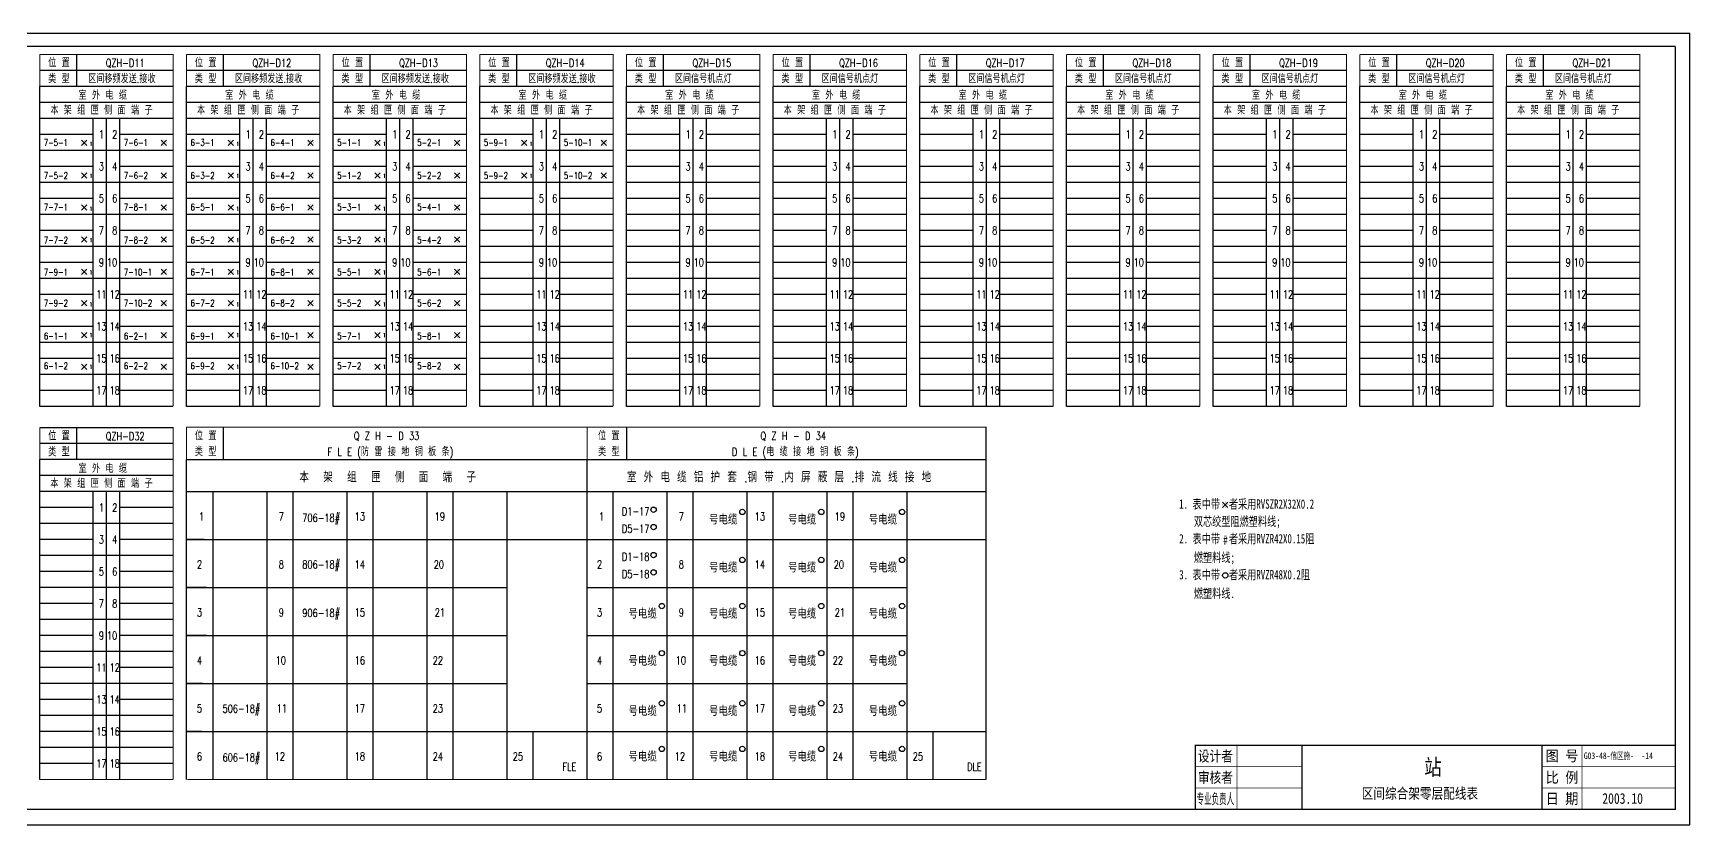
# Model space of a CAD drawing. Extents: x -40 to 1169, y -17 to 280.
# Drawn here: x 548 to 1169, y -17 to 280 of the extents above; entities that cross this region are included whole.
import ezdxf
from ezdxf.enums import TextEntityAlignment as Align

# ---------------------------------------------------------------- set-up
doc = ezdxf.new("R2010")
doc.units = 0
doc.linetypes.add('0', pattern=[0])
doc.layers.get('0').update_dxf_attribs({"linetype": 'CONTINUOUS'})
doc.layers.add('1', color=1, linetype='0')
doc.layers.add('DEFINE', color=7, linetype='CONTINUOUS')
doc.styles.add('CHINESE', font='SimSun.ttf', dxfattribs={"width": 0.9})
doc.styles.get("Standard").update_dxf_attribs({"font": 'txt.shx', "bigfont": 'hztxt.shx'})

# ---------------------------------------------------------------- blocks, each defined once
blk = doc.blocks.new('F')
for p, q in [((1, 1), (-1, -1)), ((-1, 1), (1, -1))]:
    blk.add_line(p, q)
at = {"const_width": 0.1}
for points in [[(-1.05, 0, 1), (-0.95, 0, 1)], [(-0.05, 1, 1), (0.05, 1, 1)], [(0.95, 0, 1), (1.05, 0, 1)], [(-0.05, -1, 1), (0.05, -1, 1)]]:
    blk.add_lwpolyline(points, format="xyb", close=True, dxfattribs=at)

msp = doc.modelspace()

# ---------------------------------------------------------------- linework, layer by layer
for p, q in [((-39.85, 280), (1168.75, 280)), ((1168.75, -17), (1168.75, 280)), ((563.9, 260), (563.9, 272)), ((618.9, 260), (618.9, 272)), ((673.9, 260), (673.9, 272)), ((728.9, 260), (728.9, 272)), ((783.9, 260), (783.9, 272)), ((838.9, 260), (838.9, 272)), ((893.9, 260), (893.9, 272)), ((948.9, 260), (948.9, 272)), ((1003.9, 260), (1003.9, 272)), ((1058.9, 260), (1058.9, 272)), ((1113.9, 260), (1113.9, 272)), ((570, 140), (570, 248)), ((575, 140), (575, 248)), ((580, 140), (580, 248)), ((625, 140), (625, 248)), ((630, 140), (630, 248)), ((635, 140), (635, 248)), ((680, 140), (680, 248)), ((685, 140), (685, 248)), ((690, 140), (690, 248)), ((735, 140), (735, 248)), ((740, 140), (740, 248)), ((745, 140), (745, 248)), ((790, 140), (790, 248)), ((795, 140), (795, 248)), ((800, 140), (800, 248)), ((845, 140), (845, 248)), ((850, 140), (850, 248)), ((855, 140), (855, 248)), ((900, 140), (900, 248)), ((905, 140), (905, 248)), ((910, 140), (910, 248)), ((955, 140), (955, 248)), ((960, 140), (960, 248)), ((965, 140), (965, 248)), ((1010, 140), (1010, 248)), ((1015, 140), (1015, 248)), ((1020, 140), (1020, 248)), ((1065, 140), (1065, 248)), ((1070, 140), (1070, 248)), ((1075, 140), (1075, 248)), ((1120, 140), (1120, 248)), ((1125, 140), (1125, 248)), ((1130, 140), (1130, 248)), ((570, 242), (550, 242)), ((600, 242), (580, 242)), ((625, 242), (605, 242)), ((655, 242), (635, 242)), ((680, 242), (660, 242)), ((710, 242), (690, 242)), ((735, 242), (715, 242)), ((765, 242), (745, 242)), ((790, 242), (770, 242)), ((820, 242), (800, 242)), ((845, 242), (825, 242)), ((875, 242), (855, 242)), ((900, 242), (880, 242)), ((930, 242), (910, 242)), ((955, 242), (935, 242)), ((985, 242), (965, 242)), ((1010, 242), (990, 242)), ((1040, 242), (1020, 242)), ((1065, 242), (1045, 242)), ((1095, 242), (1075, 242)), ((1120, 242), (1100, 242)), ((1150, 242), (1130, 242)), ((570, 230), (550, 230)), ((600, 230), (580, 230)), ((625, 230), (605, 230)), ((655, 230), (635, 230)), ((680, 230), (660, 230)), ((710, 230), (690, 230)), ((735, 230), (715, 230)), ((765, 230), (745, 230)), ((790, 230), (770, 230)), ((820, 230), (800, 230)), ((845, 230), (825, 230)), ((875, 230), (855, 230)), ((900, 230), (880, 230)), ((930, 230), (910, 230)), ((955, 230), (935, 230)), ((985, 230), (965, 230)), ((1010, 230), (990, 230)), ((1040, 230), (1020, 230)), ((1065, 230), (1045, 230)), ((1095, 230), (1075, 230)), ((1120, 230), (1100, 230)), ((1150, 230), (1130, 230)), ((570, 218), (550, 218)), ((600, 218), (580, 218)), ((625, 218), (605, 218)), ((655, 218), (635, 218)), ((680, 218), (660, 218)), ((710, 218), (690, 218)), ((735, 218), (715, 218)), ((765, 218), (745, 218)), ((790, 218), (770, 218)), ((820, 218), (800, 218)), ((845, 218), (825, 218)), ((875, 218), (855, 218)), ((900, 218), (880, 218)), ((930, 218), (910, 218)), ((955, 218), (935, 218)), ((985, 218), (965, 218)), ((1010, 218), (990, 218)), ((1040, 218), (1020, 218)), ((1065, 218), (1045, 218)), ((1095, 218), (1075, 218)), ((1120, 218), (1100, 218)), ((1150, 218), (1130, 218)), ((570, 206), (550, 206)), ((600, 206), (580, 206)), ((625, 206), (605, 206)), ((655, 206), (635, 206)), ((680, 206), (660, 206)), ((710, 206), (690, 206)), ((735, 206), (715, 206)), ((765, 206), (745, 206)), ((790, 206), (770, 206)), ((820, 206), (800, 206)), ((845, 206), (825, 206)), ((875, 206), (855, 206)), ((900, 206), (880, 206)), ((930, 206), (910, 206)), ((955, 206), (935, 206)), ((985, 206), (965, 206)), ((1010, 206), (990, 206)), ((1040, 206), (1020, 206)), ((1065, 206), (1045, 206)), ((1095, 206), (1075, 206)), ((1120, 206), (1100, 206)), ((1150, 206), (1130, 206)), ((570, 194), (550, 194)), ((600, 194), (580, 194)), ((625, 194), (605, 194)), ((655, 194), (635, 194)), ((680, 194), (660, 194)), ((710, 194), (690, 194)), ((735, 194), (715, 194)), ((765, 194), (745, 194)), ((790, 194), (770, 194)), ((820, 194), (800, 194)), ((845, 194), (825, 194)), ((875, 194), (855, 194)), ((900, 194), (880, 194)), ((930, 194), (910, 194)), ((955, 194), (935, 194)), ((985, 194), (965, 194)), ((1010, 194), (990, 194)), ((1040, 194), (1020, 194)), ((1065, 194), (1045, 194)), ((1095, 194), (1075, 194)), ((1120, 194), (1100, 194)), ((1150, 194), (1130, 194)), ((570, 182), (550, 182)), ((600, 182), (580, 182)), ((625, 182), (605, 182)), ((655, 182), (635, 182)), ((680, 182), (660, 182)), ((710, 182), (690, 182)), ((735, 182), (715, 182)), ((765, 182), (745, 182)), ((790, 182), (770, 182)), ((820, 182), (800, 182)), ((845, 182), (825, 182)), ((875, 182), (855, 182)), ((900, 182), (880, 182)), ((930, 182), (910, 182)), ((955, 182), (935, 182)), ((985, 182), (965, 182)), ((1010, 182), (990, 182)), ((1040, 182), (1020, 182)), ((1065, 182), (1045, 182)), ((1095, 182), (1075, 182)), ((1120, 182), (1100, 182)), ((1150, 182), (1130, 182)), ((570, 170), (550, 170)), ((600, 170), (580, 170)), ((625, 170), (605, 170)), ((655, 170), (635, 170)), ((680, 170), (660, 170)), ((710, 170), (690, 170)), ((735, 170), (715, 170)), ((765, 170), (745, 170)), ((790, 170), (770, 170)), ((820, 170), (800, 170)), ((845, 170), (825, 170)), ((875, 170), (855, 170)), ((900, 170), (880, 170)), ((930, 170), (910, 170)), ((955, 170), (935, 170)), ((985, 170), (965, 170)), ((1010, 170), (990, 170)), ((1040, 170), (1020, 170)), ((1065, 170), (1045, 170)), ((1095, 170), (1075, 170)), ((1120, 170), (1100, 170)), ((1150, 170), (1130, 170)), ((570, 158), (550, 158)), ((600, 158), (580, 158)), ((625, 158), (605, 158)), ((655, 158), (635, 158)), ((680, 158), (660, 158)), ((710, 158), (690, 158)), ((735, 158), (715, 158)), ((765, 158), (745, 158)), ((790, 158), (770, 158)), ((820, 158), (800, 158)), ((845, 158), (825, 158)), ((875, 158), (855, 158)), ((900, 158), (880, 158)), ((930, 158), (910, 158)), ((955, 158), (935, 158)), ((985, 158), (965, 158)), ((1010, 158), (990, 158)), ((1040, 158), (1020, 158)), ((1065, 158), (1045, 158)), ((1095, 158), (1075, 158)), ((1120, 158), (1100, 158)), ((1150, 158), (1130, 158)), ((570, 146), (550, 146)), ((600, 146), (580, 146)), ((625, 146), (605, 146)), ((655, 146), (635, 146)), ((680, 146), (660, 146)), ((710, 146), (690, 146)), ((735, 146), (715, 146)), ((765, 146), (745, 146)), ((790, 146), (770, 146)), ((820, 146), (800, 146)), ((845, 146), (825, 146)), ((875, 146), (855, 146)), ((900, 146), (880, 146)), ((930, 146), (910, 146)), ((955, 146), (935, 146)), ((985, 146), (965, 146)), ((1010, 146), (990, 146)), ((1040, 146), (1020, 146)), ((1065, 146), (1045, 146)), ((1095, 146), (1075, 146)), ((1120, 146), (1100, 146)), ((1150, 146), (1130, 146)), ((563.9, 120), (563.9, 132)), ((618.9, 120.1), (618.9, 132.1)), ((770.1, 120.1), (770.1, 132.1)), ((605.3, 120), (904.8, 120)), ((570, 0), (570, 108)), ((575, 0), (575, 108)), ((580, 0), (580, 108)), ((605.3, 108), (904.8, 108)), ((615.05, 0), (615.05, 108)), ((635.3, 0), (635.3, 108)), ((645.05, 0), (645.05, 108)), ((665.3, 0), (665.3, 108)), ((675.05, 0), (675.05, 108)), ((695.3, 0), (695.3, 108)), ((705.05, 0), (705.05, 108)), ((725.3, 0), (725.3, 108)), ((765.05, 0), (765.05, 108)), ((785.3, 0), (785.3, 108)), ((795.05, 0), (795.05, 108)), ((815.3, 0), (815.3, 108)), ((825.05, 0), (825.05, 108)), ((845.3, 0), (845.3, 108)), ((855.05, 0), (855.05, 108)), ((875.3, 0), (875.3, 108)), ((570, 102), (550, 102)), ((600, 102), (580, 102)), ((570, 90), (550, 90)), ((600, 90), (580, 90)), ((611.65, 90), (605, 90)), ((605.3, 90), (755.3, 90)), ((755.3, 90), (904.8, 90)), ((570, 78), (550, 78)), ((600, 78), (580, 78)), ((612.65, 72), (605, 72)), ((605.3, 72), (725.3, 72)), ((755.3, 72), (875.3, 72)), ((570, 66), (550, 66)), ((600, 66), (580, 66)), ((570, 54), (550, 54)), ((600, 54), (580, 54)), ((612.65, 54), (605, 54)), ((605.3, 54), (725.3, 54)), ((755.3, 54), (875.3, 54)), ((570, 42), (550, 42)), ((600, 42), (580, 42)), ((611.15, 36), (605, 36)), ((605.3, 36), (725.3, 36)), ((755.3, 36), (875.3, 36)), ((570, 30), (550, 30)), ((600, 30), (580, 30)), ((570, 18), (550, 18)), ((600, 18), (580, 18)), ((610.65, 18), (605, 18)), ((605.3, 18), (755.3, 18)), ((735.05, 0), (735.05, 18)), ((755.3, 18), (904.8, 18)), ((885.05, 0), (885.05, 18)), ((570, 6), (550, 6)), ((600, 6), (580, 6)), ((-39.85, -17), (1168.75, -17))]:
    msp.add_line(p, q)
at = {"flags": 128}
for points, const_width in [([(-14.85, 275), (1163.32, 275)], 0.5), ([(1163.32, 12.87), (1163.32, 275)], 0.5), ([(550, 140), (550, 272)], 0.4), ([(605, 140), (605, 272)], 0.4), ([(660, 140), (660, 272)], 0.4), ([(715, 140), (715, 272)], 0.4), ([(770, 140), (770, 272)], 0.4), ([(825, 140), (825, 272)], 0.4), ([(880, 140), (880, 272)], 0.4), ([(935, 140), (935, 272)], 0.4), ([(990, 140), (990, 272)], 0.4), ([(1045, 140), (1045, 272)], 0.4), ([(1100, 140), (1100, 272)], 0.4), ([(550, 0), (550, 132)], 0.4), ([(605, 0), (605, 132.2)], 0.4), ([(905, 132.2), (605, 132.2)], 0.4), ([(755.3, 0), (755.3, 132.2)], 0.4), ([(904.8, 0), (904.8, 132.2)], 0.4), ([(605.3, 0), (904.8, 0)], 0.4), ([(983.32, -11.13), (-14.85, -11.13)], 0.5)]:
    msp.add_lwpolyline(points, dxfattribs=dict(at, const_width=const_width))
at = {"color": 7, "const_width": 0.5}
msp.add_lwpolyline([(983.32, -11.13), (1163.32, -11.13), (1163.32, 12.87), (983.32, 12.87)], close=True, dxfattribs=at)
msp.add_lwpolyline([(983.32, -11.13), (1163.32, -11.13), (1163.32, 12.87), (983.32, 12.87)], close=True, dxfattribs=at)
for points, const_width in [([(998.95, 12.87), (998.95, -11.13)], 0.3), ([(1023.32, 12.87), (1023.32, -11.13)], 0.5), ([(983.32, 4.87), (1023.32, 4.87)], 0.3), ([(983.32, -3.13), (1023.32, -3.13)], 0.3)]:
    msp.add_lwpolyline(points, dxfattribs=dict(const_width=const_width))
at = {"color": 7}
for points, const_width in [([(1113.32, 12.87), (1113.32, -11.13)], 0.5), ([(1128.32, 12.87), (1128.32, -11.13)], 0.3), ([(1113.32, 4.87), (1163.32, 4.87)], 0.3), ([(1113.32, -3.13), (1163.32, -3.13)], 0.3)]:
    msp.add_lwpolyline(points, dxfattribs=dict(at, const_width=const_width))
for centre in [(780.15, 101.2), (813.45, 100.4), (843.05, 100.4), (873.35, 100.4), (780.15, 94.7), (780.15, 84.2), (813.45, 82.4), (843.05, 82.4), (873.35, 82.4), (780.15, 77.7), (994.55, 76.6), (783.25, 65.1), (813.45, 65.1), (843.05, 65.1), (873.35, 65.1), (783.25, 47.4), (813.45, 47.4), (843.05, 47.4), (873.35, 47.4), (783.25, 28.6), (813.45, 28.6), (843.05, 28.6), (873.35, 28.6), (783.25, 11.5), (813.45, 11.5), (843.05, 11.5), (873.35, 11.5)]:
    msp.add_circle(centre, 1)
at = {"layer": '1', "color": 7}
for p, q in [((600, 266), (550, 266)), ((655, 266), (605, 266)), ((710, 266), (660, 266)), ((765, 266), (715, 266)), ((820, 266), (770, 266)), ((875, 266), (825, 266)), ((930, 266), (880, 266)), ((985, 266), (935, 266)), ((1040, 266), (990, 266)), ((1095, 266), (1045, 266)), ((1150, 266), (1100, 266)), ((600, 260), (550, 260)), ((655, 260), (605, 260)), ((710, 260), (660, 260)), ((765, 260), (715, 260)), ((820, 260), (770, 260)), ((875, 260), (825, 260)), ((930, 260), (880, 260)), ((985, 260), (935, 260)), ((1040, 260), (990, 260)), ((1095, 260), (1045, 260)), ((1150, 260), (1100, 260)), ((600, 254), (550, 254)), ((655, 254), (605, 254)), ((710, 254), (660, 254)), ((765, 254), (715, 254)), ((820, 254), (770, 254)), ((875, 254), (825, 254)), ((930, 254), (880, 254)), ((985, 254), (935, 254)), ((1040, 254), (990, 254)), ((1095, 254), (1045, 254)), ((1150, 254), (1100, 254)), ((600, 248), (550, 248)), ((655, 248), (605, 248)), ((710, 248), (660, 248)), ((765, 248), (715, 248)), ((820, 248), (770, 248)), ((875, 248), (825, 248)), ((930, 248), (880, 248)), ((985, 248), (935, 248)), ((1040, 248), (990, 248)), ((1095, 248), (1045, 248)), ((1150, 248), (1100, 248)), ((600, 236), (550, 236)), ((655, 236), (605, 236)), ((710, 236), (660, 236)), ((765, 236), (715, 236)), ((820, 236), (770, 236)), ((875, 236), (825, 236)), ((930, 236), (880, 236)), ((985, 236), (935, 236)), ((1040, 236), (990, 236)), ((1095, 236), (1045, 236)), ((1150, 236), (1100, 236)), ((600, 224), (550, 224)), ((655, 224), (605, 224)), ((710, 224), (660, 224)), ((765, 224), (715, 224)), ((820, 224), (770, 224)), ((875, 224), (825, 224)), ((930, 224), (880, 224)), ((985, 224), (935, 224)), ((1040, 224), (990, 224)), ((1095, 224), (1045, 224)), ((1150, 224), (1100, 224)), ((600, 212), (550, 212)), ((655, 212), (605, 212)), ((710, 212), (660, 212)), ((765, 212), (715, 212)), ((820, 212), (770, 212)), ((875, 212), (825, 212)), ((930, 212), (880, 212)), ((985, 212), (935, 212)), ((1040, 212), (990, 212)), ((1095, 212), (1045, 212)), ((1150, 212), (1100, 212)), ((600, 200), (550, 200)), ((655, 200), (605, 200)), ((710, 200), (660, 200)), ((765, 200), (715, 200)), ((820, 200), (770, 200)), ((875, 200), (825, 200)), ((930, 200), (880, 200)), ((985, 200), (935, 200)), ((1040, 200), (990, 200)), ((1095, 200), (1045, 200)), ((1150, 200), (1100, 200)), ((600, 188), (550, 188)), ((655, 188), (605, 188)), ((710, 188), (660, 188)), ((765, 188), (715, 188)), ((820, 188), (770, 188)), ((875, 188), (825, 188)), ((930, 188), (880, 188)), ((985, 188), (935, 188)), ((1040, 188), (990, 188)), ((1095, 188), (1045, 188)), ((1150, 188), (1100, 188)), ((600, 176), (550, 176)), ((655, 176), (605, 176)), ((710, 176), (660, 176)), ((765, 176), (715, 176)), ((820, 176), (770, 176)), ((875, 176), (825, 176)), ((930, 176), (880, 176)), ((985, 176), (935, 176)), ((1040, 176), (990, 176)), ((1095, 176), (1045, 176)), ((1150, 176), (1100, 176)), ((600, 164), (550, 164)), ((655, 164), (605, 164)), ((710, 164), (660, 164)), ((765, 164), (715, 164)), ((820, 164), (770, 164)), ((875, 164), (825, 164)), ((930, 164), (880, 164)), ((985, 164), (935, 164)), ((1040, 164), (990, 164)), ((1095, 164), (1045, 164)), ((1150, 164), (1100, 164)), ((600, 152), (550, 152)), ((655, 152), (605, 152)), ((710, 152), (660, 152)), ((765, 152), (715, 152)), ((820, 152), (770, 152)), ((875, 152), (825, 152)), ((930, 152), (880, 152)), ((985, 152), (935, 152)), ((1040, 152), (990, 152)), ((1095, 152), (1045, 152)), ((1150, 152), (1100, 152)), ((600, 126), (550, 126)), ((600, 120), (550, 120)), ((600, 114), (550, 114)), ((600, 108), (550, 108)), ((600, 96), (550, 96)), ((600, 84), (550, 84)), ((600, 72), (550, 72)), ((600, 60), (550, 60)), ((600, 48), (550, 48)), ((600, 36), (550, 36)), ((600, 24), (550, 24)), ((600, 12), (550, 12))]:
    msp.add_line(p, q, dxfattribs=at)
at = {"layer": '1'}
for p, q in [((550, 140), (550, 260)), ((550, 140), (550, 260)), ((605, 140), (605, 260)), ((605, 140), (605, 260)), ((660, 140), (660, 260)), ((660, 140), (660, 260)), ((715, 140), (715, 260)), ((715, 140), (715, 260)), ((770, 140), (770, 260)), ((770, 140), (770, 260)), ((825, 140), (825, 260)), ((825, 140), (825, 260)), ((880, 140), (880, 260)), ((880, 140), (880, 260)), ((935, 140), (935, 260)), ((935, 140), (935, 260)), ((990, 140), (990, 260)), ((990, 140), (990, 260)), ((1045, 140), (1045, 260)), ((1045, 140), (1045, 260)), ((1100, 140), (1100, 260)), ((1100, 140), (1100, 260)), ((550, 0), (550, 120)), ((550, 0), (550, 120)), ((605, 0), (605, 120)), ((755.3, 0), (755.3, 120))]:
    msp.add_line(p, q, dxfattribs=at)
at = {"layer": '1', "color": 7, "const_width": 0.4, "flags": 128}
for points in [[(600, 140), (600, 272), (550, 272)], [(655, 140), (655, 272), (605, 272)], [(710, 140), (710, 272), (660, 272)], [(765, 140), (765, 272), (715, 272)], [(820, 140), (820, 272), (770, 272)], [(875, 140), (875, 272), (825, 272)], [(930, 140), (930, 272), (880, 272)], [(985, 140), (985, 272), (935, 272)], [(1040, 140), (1040, 272), (990, 272)], [(1095, 140), (1095, 272), (1045, 272)], [(1150, 140), (1150, 272), (1100, 272)], [(600, 140), (550, 140)], [(655, 140), (605, 140)], [(710, 140), (660, 140)], [(765, 140), (715, 140)], [(820, 140), (770, 140)], [(875, 140), (825, 140)], [(930, 140), (880, 140)], [(985, 140), (935, 140)], [(1040, 140), (990, 140)], [(1095, 140), (1045, 140)], [(1150, 140), (1100, 140)], [(600, 0), (600, 132), (550, 132)], [(600, 0), (550, 0)]]:
    msp.add_lwpolyline(points, dxfattribs=at)

# ---------------------------------------------------------------- block references
for p in [(566.65, 238.8), (596.55, 238.8), (621.65, 238.8), (651.55, 238.8), (676.65, 238.8), (706.55, 238.8), (731.65, 238.8), (761.55, 238.8), (566.65, 226.6), (596.55, 226.6), (621.65, 226.6), (651.55, 226.6), (676.65, 226.6), (706.55, 226.6), (731.65, 226.6), (761.55, 226.6), (566.65, 214.6), (596.55, 214.6), (621.65, 214.6), (651.55, 214.6), (676.65, 214.6), (706.55, 214.6), (566.65, 202.6), (596.55, 202.6), (621.65, 202.6), (651.55, 202.6), (676.65, 202.6), (706.55, 202.6), (566.65, 190.4), (596.55, 190.4), (621.65, 190.4), (651.55, 190.4), (676.65, 190.4), (706.55, 190.4), (566.65, 178.7), (596.55, 178.7), (621.65, 178.7), (651.55, 178.7), (676.65, 178.7), (706.55, 178.7), (566.65, 166.7), (596.55, 166.7), (621.65, 166.7), (651.55, 166.7), (676.65, 166.7), (706.55, 166.7), (566.65, 154.8), (596.55, 154.8), (621.65, 154.8), (651.55, 154.8), (676.65, 154.8), (706.55, 154.8), (994.55, 103.1)]:
    msp.add_blockref('F', p)

# ---------------------------------------------------------------- texts
for s, height, width, p in [('位 置', 3, 0.75, (553.14, 267.3)), ('位 置', 3, 0.75, (608.14, 267.3)), ('位 置', 3, 0.75, (663.14, 267.3)), ('位 置', 3, 0.75, (718.14, 267.3)), ('位 置', 3, 0.75, (773.14, 267.3)), ('位 置', 3, 0.75, (828.14, 267.3)), ('位 置', 3, 0.75, (883.14, 267.3)), ('位 置', 3, 0.75, (938.14, 267.3)), ('位 置', 3, 0.75, (993.14, 267.3)), ('位 置', 3, 0.75, (1048.14, 267.3)), ('位 置', 3, 0.75, (1103.14, 267.3)), ('类 型', 3, 0.75, (553.14, 261.3)), ('区间移频发送.接收', 3, 0.75, (568.14, 261.3)), ('类 型', 3, 0.75, (608.14, 261.3)), ('区间移频发送.接收', 3, 0.75, (623.14, 261.3)), ('类 型', 3, 0.75, (663.14, 261.3)), ('区间移频发送.接收', 3, 0.75, (678.14, 261.3)), ('类 型', 3, 0.75, (718.14, 261.3)), ('区间移频发送.接收', 3, 0.75, (733.14, 261.3)), ('类 型', 3, 0.75, (773.14, 261.3)), ('区间信号机点灯', 3, 0.75, (788.14, 261.3)), ('类 型', 3, 0.75, (828.14, 261.3)), ('区间信号机点灯', 3, 0.75, (843.14, 261.3)), ('类 型', 3, 0.75, (883.14, 261.3)), ('区间信号机点灯', 3, 0.75, (898.14, 261.3)), ('类 型', 3, 0.75, (938.14, 261.3)), ('区间信号机点灯', 3, 0.75, (953.14, 261.3)), ('类 型', 3, 0.75, (993.14, 261.3)), ('区间信号机点灯', 3, 0.75, (1008.14, 261.3)), ('类 型', 3, 0.75, (1048.14, 261.3)), ('区间信号机点灯', 3, 0.75, (1063.14, 261.3)), ('类 型', 3, 0.75, (1103.14, 261.3)), ('区间信号机点灯', 3, 0.75, (1118.14, 261.3)), ('室 外 电 缆', 3, 0.75, (564.54, 255.1)), ('室 外 电 缆', 3, 0.75, (619.54, 255.1)), ('室 外 电 缆', 3, 0.75, (674.54, 255.1)), ('室 外 电 缆', 3, 0.75, (729.54, 255.1)), ('室 外 电 缆', 3, 0.75, (784.54, 255.1)), ('室 外 电 缆', 3, 0.75, (839.54, 255.1)), ('室 外 电 缆', 3, 0.75, (894.54, 255.1)), ('室 外 电 缆', 3, 0.75, (949.54, 255.1)), ('室 外 电 缆', 3, 0.75, (1004.54, 255.1)), ('室 外 电 缆', 3, 0.75, (1059.54, 255.1)), ('室 外 电 缆', 3, 0.75, (1114.54, 255.1)), ('本 架 组 匣 侧 面 端 子', 3, 0.75, (553.94, 249.5)), ('本 架 组 匣 侧 面 端 子', 3, 0.75, (608.94, 249.5)), ('本 架 组 匣 侧 面 端 子', 3, 0.75, (663.94, 249.5)), ('本 架 组 匣 侧 面 端 子', 3, 0.75, (718.94, 249.5)), ('本 架 组 匣 侧 面 端 子', 3, 0.75, (773.94, 249.5)), ('本 架 组 匣 侧 面 端 子', 3, 0.75, (828.94, 249.5)), ('本 架 组 匣 侧 面 端 子', 3, 0.75, (883.94, 249.5)), ('本 架 组 匣 侧 面 端 子', 3, 0.75, (938.94, 249.5)), ('本 架 组 匣 侧 面 端 子', 3, 0.75, (993.94, 249.5)), ('本 架 组 匣 侧 面 端 子', 3, 0.75, (1048.94, 249.5)), ('本 架 组 匣 侧 面 端 子', 3, 0.75, (1103.94, 249.5)), ('1', 3, 0.75, (572.14, 240.5)), ('2', 3, 0.75, (577.14, 240.5)), ('1', 3, 0.75, (627.14, 240.5)), ('2', 3, 0.75, (632.14, 240.5)), ('1', 3, 0.75, (682.14, 240.5)), ('2', 3, 0.75, (687.14, 240.5)), ('1', 3, 0.75, (737.14, 240.5)), ('2', 3, 0.75, (742.14, 240.5)), ('1', 3, 0.75, (792.14, 240.5)), ('2', 3, 0.75, (797.14, 240.5)), ('1', 3, 0.75, (847.14, 240.5)), ('2', 3, 0.75, (852.14, 240.5)), ('1', 3, 0.75, (902.14, 240.5)), ('2', 3, 0.75, (907.14, 240.5)), ('1', 3, 0.75, (957.14, 240.5)), ('2', 3, 0.75, (962.14, 240.5)), ('1', 3, 0.75, (1012.14, 240.5)), ('2', 3, 0.75, (1017.14, 240.5)), ('1', 3, 0.75, (1067.14, 240.5)), ('2', 3, 0.75, (1072.14, 240.5)), ('1', 3, 0.75, (1122.14, 240.5)), ('2', 3, 0.75, (1127.14, 240.5)), ('7-5-1', 2.5, 0.75, (551.54, 237.7)), ('1', 1.5, 0.7, (568.64, 237.7)), ('7-6-1', 2.5, 0.75, (581.54, 237.7)), ('6-3-1', 2.5, 0.75, (606.54, 237.7)), ('1', 1.5, 0.7, (623.64, 237.7)), ('6-4-1', 2.5, 0.75, (636.54, 237.7)), ('5-1-1', 2.5, 0.75, (661.54, 237.7)), ('1', 1.5, 0.7, (678.64, 237.7)), ('5-2-1', 2.5, 0.75, (691.54, 237.7)), ('5-9-1', 2.5, 0.75, (716.54, 237.7)), ('1', 1.5, 0.7, (733.64, 237.7)), ('5-10-1', 2.5, 0.75, (746.54, 237.7)), ('3', 3, 0.75, (572.14, 228.5)), ('4', 3, 0.75, (577.14, 228.5)), ('3', 3, 0.75, (627.14, 228.5)), ('4', 3, 0.75, (632.14, 228.5)), ('3', 3, 0.75, (682.14, 228.5)), ('4', 3, 0.75, (687.14, 228.5)), ('3', 3, 0.75, (737.14, 228.5)), ('4', 3, 0.75, (742.14, 228.5)), ('3', 3, 0.75, (792.14, 228.5)), ('4', 3, 0.75, (797.14, 228.5)), ('3', 3, 0.75, (847.14, 228.5)), ('4', 3, 0.75, (852.14, 228.5)), ('3', 3, 0.75, (902.14, 228.5)), ('4', 3, 0.75, (907.14, 228.5)), ('3', 3, 0.75, (957.14, 228.5)), ('4', 3, 0.75, (962.14, 228.5)), ('3', 3, 0.75, (1012.14, 228.5)), ('4', 3, 0.75, (1017.14, 228.5)), ('3', 3, 0.75, (1067.14, 228.5)), ('4', 3, 0.75, (1072.14, 228.5)), ('3', 3, 0.75, (1122.14, 228.5)), ('4', 3, 0.75, (1127.14, 228.5)), ('7-5-2', 2.5, 0.75, (551.54, 225.3)), ('1', 1.5, 0.7, (568.64, 225.7)), ('7-6-2', 2.5, 0.75, (581.54, 225.3)), ('6-3-2', 2.5, 0.75, (606.54, 225.3)), ('1', 1.5, 0.7, (623.64, 225.7)), ('6-4-2', 2.5, 0.75, (636.54, 225.3)), ('5-1-2', 2.5, 0.75, (661.54, 225.3)), ('1', 1.5, 0.7, (678.64, 225.7)), ('5-2-2', 2.5, 0.75, (691.54, 225.3)), ('5-9-2', 2.5, 0.75, (716.54, 225.3)), ('1', 1.5, 0.7, (733.64, 225.7)), ('5-10-2', 2.5, 0.75, (746.54, 225.3)), ('5', 3, 0.75, (572.14, 216.5)), ('6', 3, 0.75, (577.14, 216.5)), ('5', 3, 0.75, (627.14, 216.5)), ('6', 3, 0.75, (632.14, 216.5)), ('5', 3, 0.75, (682.14, 216.5)), ('6', 3, 0.75, (687.14, 216.5)), ('5', 3, 0.75, (737.14, 216.5)), ('6', 3, 0.75, (742.14, 216.5)), ('5', 3, 0.75, (792.14, 216.5)), ('6', 3, 0.75, (797.14, 216.5)), ('5', 3, 0.75, (847.14, 216.5)), ('6', 3, 0.75, (852.14, 216.5)), ('5', 3, 0.75, (902.14, 216.5)), ('6', 3, 0.75, (907.14, 216.5)), ('5', 3, 0.75, (957.14, 216.5)), ('6', 3, 0.75, (962.14, 216.5)), ('5', 3, 0.75, (1012.14, 216.5)), ('6', 3, 0.75, (1017.14, 216.5)), ('5', 3, 0.75, (1067.14, 216.5)), ('6', 3, 0.75, (1072.14, 216.5)), ('5', 3, 0.75, (1122.14, 216.5)), ('6', 3, 0.75, (1127.14, 216.5)), ('7-7-1', 2.5, 0.75, (551.54, 213.5)), ('1', 1.5, 0.7, (568.64, 213.4)), ('7-8-1', 2.5, 0.75, (581.54, 213.5)), ('6-5-1', 2.5, 0.75, (606.54, 213.5)), ('1', 1.5, 0.7, (623.64, 213.4)), ('6-6-1', 2.5, 0.75, (636.54, 213.5)), ('5-3-1', 2.5, 0.75, (661.54, 213.5)), ('1', 1.5, 0.7, (678.64, 213.4)), ('5-4-1', 2.5, 0.75, (691.54, 213.5)), ('7', 3, 0.75, (572.14, 204.5)), ('8', 3, 0.75, (577.14, 204.5)), ('7', 3, 0.75, (627.14, 204.5)), ('8', 3, 0.75, (632.14, 204.5)), ('7', 3, 0.75, (682.14, 204.5)), ('8', 3, 0.75, (687.14, 204.5)), ('7', 3, 0.75, (737.14, 204.5)), ('8', 3, 0.75, (742.14, 204.5)), ('7', 3, 0.75, (792.14, 204.5)), ('8', 3, 0.75, (797.14, 204.5)), ('7', 3, 0.75, (847.14, 204.5)), ('8', 3, 0.75, (852.14, 204.5)), ('7', 3, 0.75, (902.14, 204.5)), ('8', 3, 0.75, (907.14, 204.5)), ('7', 3, 0.75, (957.14, 204.5)), ('8', 3, 0.75, (962.14, 204.5)), ('7', 3, 0.75, (1012.14, 204.5)), ('8', 3, 0.75, (1017.14, 204.5)), ('7', 3, 0.75, (1067.14, 204.5)), ('8', 3, 0.75, (1072.14, 204.5)), ('7', 3, 0.75, (1122.14, 204.5)), ('8', 3, 0.75, (1127.14, 204.5)), ('7-7-2', 2.5, 0.75, (551.54, 201.1)), ('1', 1.5, 0.7, (568.64, 201.6)), ('7-8-2', 2.5, 0.75, (581.54, 201.1)), ('6-5-2', 2.5, 0.75, (606.54, 201.1)), ('1', 1.5, 0.7, (623.64, 201.6)), ('6-6-2', 2.5, 0.75, (636.54, 201.1)), ('5-3-2', 2.5, 0.75, (661.54, 201.1)), ('1', 1.5, 0.7, (678.64, 201.6)), ('5-4-2', 2.5, 0.75, (691.54, 201.1)), ('9', 3, 0.75, (572.14, 192.5)), ('10', 3, 0.75, (575.14, 192.5)), ('9', 3, 0.75, (627.14, 192.5)), ('10', 3, 0.75, (630.14, 192.5)), ('9', 3, 0.75, (682.14, 192.5)), ('10', 3, 0.75, (685.14, 192.5)), ('9', 3, 0.75, (737.14, 192.5)), ('10', 3, 0.75, (740.14, 192.5)), ('9', 3, 0.75, (792.14, 192.5)), ('10', 3, 0.75, (795.14, 192.5)), ('9', 3, 0.75, (847.14, 192.5)), ('10', 3, 0.75, (850.14, 192.5)), ('9', 3, 0.75, (902.14, 192.5)), ('10', 3, 0.75, (905.14, 192.5)), ('9', 3, 0.75, (957.14, 192.5)), ('10', 3, 0.75, (960.14, 192.5)), ('9', 3, 0.75, (1012.14, 192.5)), ('10', 3, 0.75, (1015.14, 192.5)), ('9', 3, 0.75, (1067.14, 192.5)), ('10', 3, 0.75, (1070.14, 192.5)), ('9', 3, 0.75, (1122.14, 192.5)), ('10', 3, 0.75, (1125.14, 192.5)), ('7-9-1', 2.5, 0.75, (551.54, 189.1)), ('1', 1.5, 0.7, (568.64, 189.5)), ('7-10-1', 2.5, 0.75, (581.54, 189.1)), ('6-7-1', 2.5, 0.75, (606.54, 189.1)), ('1', 1.5, 0.7, (623.64, 189.5)), ('6-8-1', 2.5, 0.75, (636.54, 189.1)), ('5-5-1', 2.5, 0.75, (661.54, 189.1)), ('1', 1.5, 0.7, (678.64, 189.5)), ('5-6-1', 2.5, 0.75, (691.54, 189.1)), ('11', 3, 0.75, (571.14, 180.5)), ('12', 3, 0.75, (576.14, 180.5)), ('11', 3, 0.75, (626.14, 180.5)), ('12', 3, 0.75, (631.14, 180.5)), ('11', 3, 0.75, (681.14, 180.5)), ('12', 3, 0.75, (686.14, 180.5)), ('11', 3, 0.75, (736.14, 180.5)), ('12', 3, 0.75, (741.14, 180.5)), ('11', 3, 0.75, (791.14, 180.5)), ('12', 3, 0.75, (796.14, 180.5)), ('11', 3, 0.75, (846.14, 180.5)), ('12', 3, 0.75, (851.14, 180.5)), ('11', 3, 0.75, (901.14, 180.5)), ('12', 3, 0.75, (906.14, 180.5)), ('11', 3, 0.75, (956.14, 180.5)), ('12', 3, 0.75, (961.14, 180.5)), ('11', 3, 0.75, (1011.14, 180.5)), ('12', 3, 0.75, (1016.14, 180.5)), ('11', 3, 0.75, (1066.14, 180.5)), ('12', 3, 0.75, (1071.14, 180.5)), ('11', 3, 0.75, (1121.14, 180.5)), ('12', 3, 0.75, (1126.14, 180.5)), ('7-9-2', 2.5, 0.75, (551.54, 177.5)), ('1', 1.5, 0.7, (568.64, 177.5)), ('7-10-2', 2.5, 0.75, (581.54, 177.5)), ('6-7-2', 2.5, 0.75, (606.54, 177.5)), ('1', 1.5, 0.7, (623.64, 177.5)), ('6-8-2', 2.5, 0.75, (636.54, 177.5)), ('5-5-2', 2.5, 0.75, (661.54, 177.5)), ('1', 1.5, 0.7, (678.64, 177.5)), ('5-6-2', 2.5, 0.75, (691.54, 177.5)), ('13', 3, 0.75, (571.14, 168.5)), ('14', 3, 0.75, (576.14, 168.5)), ('13', 3, 0.75, (626.14, 168.5)), ('14', 3, 0.75, (631.14, 168.5)), ('13', 3, 0.75, (681.14, 168.5)), ('14', 3, 0.75, (686.14, 168.5)), ('13', 3, 0.75, (736.14, 168.5)), ('14', 3, 0.75, (741.14, 168.5)), ('13', 3, 0.75, (791.14, 168.5)), ('14', 3, 0.75, (796.14, 168.5)), ('13', 3, 0.75, (846.14, 168.5)), ('14', 3, 0.75, (851.14, 168.5)), ('13', 3, 0.75, (901.14, 168.5)), ('14', 3, 0.75, (906.14, 168.5)), ('13', 3, 0.75, (956.14, 168.5)), ('14', 3, 0.75, (961.14, 168.5)), ('13', 3, 0.75, (1011.14, 168.5)), ('14', 3, 0.75, (1016.14, 168.5)), ('13', 3, 0.75, (1066.14, 168.5)), ('14', 3, 0.75, (1071.14, 168.5)), ('13', 3, 0.75, (1121.14, 168.5)), ('14', 3, 0.75, (1126.14, 168.5)), ('6-1-1', 2.5, 0.75, (551.54, 165.1)), ('1', 1.5, 0.7, (568.64, 166)), ('6-2-1', 2.5, 0.75, (581.54, 165.1)), ('6-9-1', 2.5, 0.75, (606.54, 165.1)), ('1', 1.5, 0.7, (623.64, 166)), ('6-10-1', 2.5, 0.75, (636.54, 165.1)), ('5-7-1', 2.5, 0.75, (661.54, 165.1)), ('1', 1.5, 0.7, (678.64, 166)), ('5-8-1', 2.5, 0.75, (691.54, 165.1)), ('6-1-2', 2.5, 0.75, (551.54, 153.9)), ('1', 1.5, 0.7, (568.64, 154.1)), ('15', 3, 0.75, (571.14, 156.5)), ('16', 3, 0.75, (576.14, 156.5)), ('6-2-2', 2.5, 0.75, (581.54, 153.9)), ('6-9-2', 2.5, 0.75, (606.54, 153.9)), ('1', 1.5, 0.7, (623.64, 154.1)), ('15', 3, 0.75, (626.14, 156.5)), ('16', 3, 0.75, (631.14, 156.5)), ('6-10-2', 2.5, 0.75, (636.54, 153.9)), ('5-7-2', 2.5, 0.75, (661.54, 153.9)), ('1', 1.5, 0.7, (678.64, 154.1)), ('15', 3, 0.75, (681.14, 156.5)), ('16', 3, 0.75, (686.14, 156.5)), ('5-8-2', 2.5, 0.75, (691.54, 153.9)), ('15', 3, 0.75, (736.14, 156.5)), ('16', 3, 0.75, (741.14, 156.5)), ('15', 3, 0.75, (791.14, 156.5)), ('16', 3, 0.75, (796.14, 156.5)), ('15', 3, 0.75, (846.14, 156.5)), ('16', 3, 0.75, (851.14, 156.5)), ('15', 3, 0.75, (901.14, 156.5)), ('16', 3, 0.75, (906.14, 156.5)), ('15', 3, 0.75, (956.14, 156.5)), ('16', 3, 0.75, (961.14, 156.5)), ('15', 3, 0.75, (1011.14, 156.5)), ('16', 3, 0.75, (1016.14, 156.5)), ('15', 3, 0.75, (1066.14, 156.5)), ('16', 3, 0.75, (1071.14, 156.5)), ('15', 3, 0.75, (1121.14, 156.5)), ('16', 3, 0.75, (1126.14, 156.5)), ('17', 3, 0.75, (571.14, 144.5)), ('18', 3, 0.75, (576.14, 144.5)), ('17', 3, 0.75, (626.14, 144.5)), ('18', 3, 0.75, (631.14, 144.5)), ('17', 3, 0.75, (681.14, 144.5)), ('18', 3, 0.75, (686.14, 144.5)), ('17', 3, 0.75, (736.14, 144.5)), ('18', 3, 0.75, (741.14, 144.5)), ('17', 3, 0.75, (791.14, 144.5)), ('18', 3, 0.75, (796.14, 144.5)), ('17', 3, 0.75, (846.14, 144.5)), ('18', 3, 0.75, (851.14, 144.5)), ('17', 3, 0.75, (901.14, 144.5)), ('18', 3, 0.75, (906.14, 144.5)), ('17', 3, 0.75, (956.14, 144.5)), ('18', 3, 0.75, (961.14, 144.5)), ('17', 3, 0.75, (1011.14, 144.5)), ('18', 3, 0.75, (1016.14, 144.5)), ('17', 3, 0.75, (1066.14, 144.5)), ('18', 3, 0.75, (1071.14, 144.5)), ('17', 3, 0.75, (1121.14, 144.5)), ('18', 3, 0.75, (1126.14, 144.5)), ('位 置', 3, 0.75, (553.14, 127.3)), ('位 置', 3, 0.75, (608.14, 127.4)), ('位 置', 3, 0.75, (759.34, 127.4)), ('类 型', 3, 0.75, (553.14, 121.3)), ('类 型', 3, 0.75, (608.14, 121.4)), ('F L E (防 雷 接 地 铜 板 条)', 3, 0.75, (657.84, 121.4)), ('Q Z H - D 33', 3, 0.75, (667.74, 127.4)), ('类 型', 3, 0.75, (759.34, 121.4)), ('D L E (电 缆 接 地 铜 板 条)', 3, 0.75, (809.54, 121.4)), ('Q Z H - D 34', 3, 0.75, (820.24, 127.4)), ('室 外 电 缆', 3, 0.75, (564.54, 115.1)), ('本 架 组 匣 侧 面 端 子', 3, 0.75, (553.94, 109.5)), ('本  架  组  匣  侧  面  端  子', 4, 0.75, (647.34, 111.5)), ('室 外 电 缆 铝 护 套 .钢 带 .内 屏 蔽 层 .排 流 线 接 地', 4, 0.75, (770.14, 111.5)), ('1', 3, 0.75, (572.14, 100.5)), ('2', 3, 0.75, (577.14, 100.5)), ('1', 3, 0.75, (609.68, 97.18)), ('7', 3, 0.75, (639.6, 97.18)), ('706-18#', 3, 0.75, (648.43, 96.68)), ('13', 3, 0.75, (668.1, 97.18)), ('19', 3, 0.75, (698.1, 97.18)), ('1', 3, 0.75, (759.68, 97.18)), ('D1-17', 3, 0.75, (768.28, 99.08)), ('7', 3, 0.75, (789.6, 97.18)), ('号电缆', 3.5, 0.75, (800.94, 95.7)), ('13', 3, 0.75, (818.1, 97.18)), ('号电缆', 3.5, 0.75, (830.54, 95.7)), ('19', 3, 0.75, (848.1, 97.18)), ('号电缆', 3.5, 0.75, (860.84, 95.7)), ('D5-17', 3, 0.75, (768.28, 92.58)), ('3', 3, 0.75, (572.14, 88.5)), ('4', 3, 0.75, (577.14, 88.5)), ('2', 3, 0.75, (608.93, 79.18)), ('8', 3, 0.75, (639.6, 79.18)), ('806-18#', 3, 0.75, (648.43, 79.18)), ('14', 3, 0.75, (668.1, 79.18)), ('20', 3, 0.75, (697.72, 79.18)), ('2', 3, 0.75, (758.93, 79.18)), ('D1-18', 3, 0.75, (768.28, 82.08)), ('8', 3, 0.75, (789.6, 79.18)), ('号电缆', 3.5, 0.75, (800.94, 77.7)), ('14', 3, 0.75, (818.1, 79.18)), ('号电缆', 3.5, 0.75, (830.54, 77.7)), ('20', 3, 0.75, (847.72, 79.18)), ('号电缆', 3.5, 0.75, (860.84, 77.7)), ('5', 3, 0.75, (572.14, 76.5)), ('6', 3, 0.75, (577.14, 76.5)), ('D5-18', 3, 0.75, (768.28, 75.58)), ('7', 3, 0.75, (572.14, 64.5)), ('8', 3, 0.75, (577.14, 64.5)), ('3', 3, 0.75, (608.93, 61.18)), ('9', 3, 0.75, (639.6, 61.18)), ('906-18#', 3, 0.75, (648.43, 60.98)), ('15', 3, 0.75, (668.1, 61.18)), ('21', 3, 0.75, (698.1, 61.18)), ('3', 3, 0.75, (758.93, 61.18)), ('号电缆', 3.5, 0.75, (770.74, 60.4)), ('9', 3, 0.75, (789.6, 61.18)), ('号电缆', 3.5, 0.75, (800.94, 60.4)), ('15', 3, 0.75, (818.1, 61.18)), ('号电缆', 3.5, 0.75, (830.54, 60.4)), ('21', 3, 0.75, (848.1, 61.18)), ('号电缆', 3.5, 0.75, (860.84, 60.4)), ('9', 3, 0.75, (572.14, 52.5)), ('10', 3, 0.75, (575.14, 52.5)), ('11', 3, 0.75, (571.14, 40.5)), ('12', 3, 0.75, (576.14, 40.5)), ('4', 3, 0.75, (608.93, 43.18)), ('10', 3, 0.75, (638.47, 43.18)), ('16', 3, 0.75, (668.1, 43.18)), ('22', 3, 0.75, (697.35, 43.18)), ('4', 3, 0.75, (758.93, 43.18)), ('号电缆', 3.5, 0.75, (770.74, 42.7)), ('10', 3, 0.75, (788.47, 43.18)), ('号电缆', 3.5, 0.75, (800.94, 42.7)), ('16', 3, 0.75, (818.1, 43.18)), ('号电缆', 3.5, 0.75, (830.54, 42.7)), ('22', 3, 0.75, (847.35, 43.18)), ('号电缆', 3.5, 0.75, (860.84, 42.7)), ('13', 3, 0.75, (571.14, 28.5)), ('14', 3, 0.75, (576.14, 28.5)), ('5', 3, 0.75, (608.93, 25.18)), ('506-18#', 3, 0.75, (618.53, 25.08)), ('11', 3, 0.75, (638.85, 25.18)), ('17', 3, 0.75, (668.1, 25.18)), ('23', 3, 0.75, (697.35, 25.18)), ('5', 3, 0.75, (758.93, 25.18)), ('号电缆', 3.5, 0.75, (770.74, 23.9)), ('11', 3, 0.75, (788.85, 25.18)), ('号电缆', 3.5, 0.75, (800.94, 23.9)), ('17', 3, 0.75, (818.1, 25.18)), ('号电缆', 3.5, 0.75, (830.54, 23.9)), ('23', 3, 0.75, (847.35, 25.18)), ('号电缆', 3.5, 0.75, (860.84, 23.9)), ('15', 3, 0.75, (571.14, 16.5)), ('16', 3, 0.75, (576.14, 16.5)), ('17', 3, 0.75, (571.14, 4.5)), ('18', 3, 0.75, (576.14, 4.5)), ('6', 3, 0.75, (608.93, 7.18)), ('606-18#', 3, 0.75, (618.53, 6.78)), ('12', 3, 0.75, (638.1, 7.18)), ('18', 3, 0.75, (668.1, 7.18)), ('24', 3, 0.75, (697.35, 7.18)), ('25', 3, 0.75, (727.35, 7.18)), ('FLE', 3, 0.75, (745.95, 3.28)), ('6', 3, 0.75, (758.93, 7.18)), ('号电缆', 3.5, 0.75, (770.74, 6.8)), ('12', 3, 0.75, (788.1, 7.18)), ('号电缆', 3.5, 0.75, (800.94, 6.8)), ('18', 3, 0.75, (818.1, 7.18)), ('号电缆', 3.5, 0.75, (830.54, 6.8)), ('24', 3, 0.75, (847.35, 7.18)), ('号电缆', 3.5, 0.75, (860.84, 6.8)), ('25', 3, 0.75, (877.35, 7.18)), ('DLE', 3, 0.75, (897.75, 3.28))]:
    msp.add_text(s, height=height, dxfattribs=dict(width=width)).set_placement(p)
at = {"style": 'CHINESE', "width": 0.7}
for s, p in [('1. 表中带  者采用RVSZR2X32X0.2', (977.26, 101.6)), ('双芯绞型阻燃塑料线;', (982.76, 95.1)), ('2. 表中带  者采用RVZR42X0.15阻', (977.26, 88.6)), ('#', (993.76, 88.1)), ('燃塑料线;', (982.76, 81.6)), ('3. 表中带  者采用RVZR48X0.2阻', (977.26, 75.1)), ('燃塑料线.', (982.76, 68.1))]:
    msp.add_text(s, height=3.5, dxfattribs=at).set_placement(p)
at = {"style": 'CHINESE'}
for s, width, p in [('设计者', 0.8, (990.82, 8.87)), ('审核者', 0.8, (990.82, 0.87)), ('专业负责人', 0.5, (990.82, -7.13))]:
    msp.add_text(s, height=4, dxfattribs=dict(at, width=width)).set_placement(p, align=Align.MIDDLE)
at = {"color": 7, "style": 'CHINESE', "width": 0.9}
for s, p in [('图 号', (1120.82, 8.87)), ('比 例', (1120.82, 0.87)), ('日 期', (1120.82, -7.13))]:
    msp.add_text(s, height=4, dxfattribs=at).set_placement(p, align=Align.MIDDLE)
at = {"layer": 'DEFINE', "color": 5, "width": 0.75}
for s, p in [('QZH-D11', (574.74, 267.3)), ('QZH-D12', (629.74, 267.3)), ('QZH-D13', (684.74, 267.3)), ('QZH-D14', (739.74, 267.3)), ('QZH-D15', (794.74, 267.3)), ('QZH-D16', (849.74, 267.3)), ('QZH-D17', (904.74, 267.3)), ('QZH-D18', (959.74, 267.3)), ('QZH-D19', (1014.74, 267.3)), ('QZH-D20', (1069.74, 267.3)), ('QZH-D21', (1124.74, 267.3)), ('QZH-D32', (574.74, 127.3))]:
    msp.add_text(s, height=3, dxfattribs=at).set_placement(p)
at = {"layer": 'DEFINE', "color": 5, "style": 'CHINESE'}
for s, height, width, p in [('   站', 6, 0.8, (1067.53, 4.77)), ('G03-48-信区施-  -14', 2.5, 0.7, (1141.94, 9.01)), ('2003.10', 4, 0.8, (1143.53, -7.13))]:
    msp.add_text(s, height=height, dxfattribs=dict(at, width=width)).set_placement(p, align=Align.MIDDLE)
at = {"layer": 'DEFINE', "color": 6, "style": 'CHINESE', "width": 0.8}
msp.add_text('区间综合架零层配线表', height=4, dxfattribs=at).set_placement((1067.53, -5.13), align=Align.MIDDLE)

doc.saveas('drawing.dxf')
